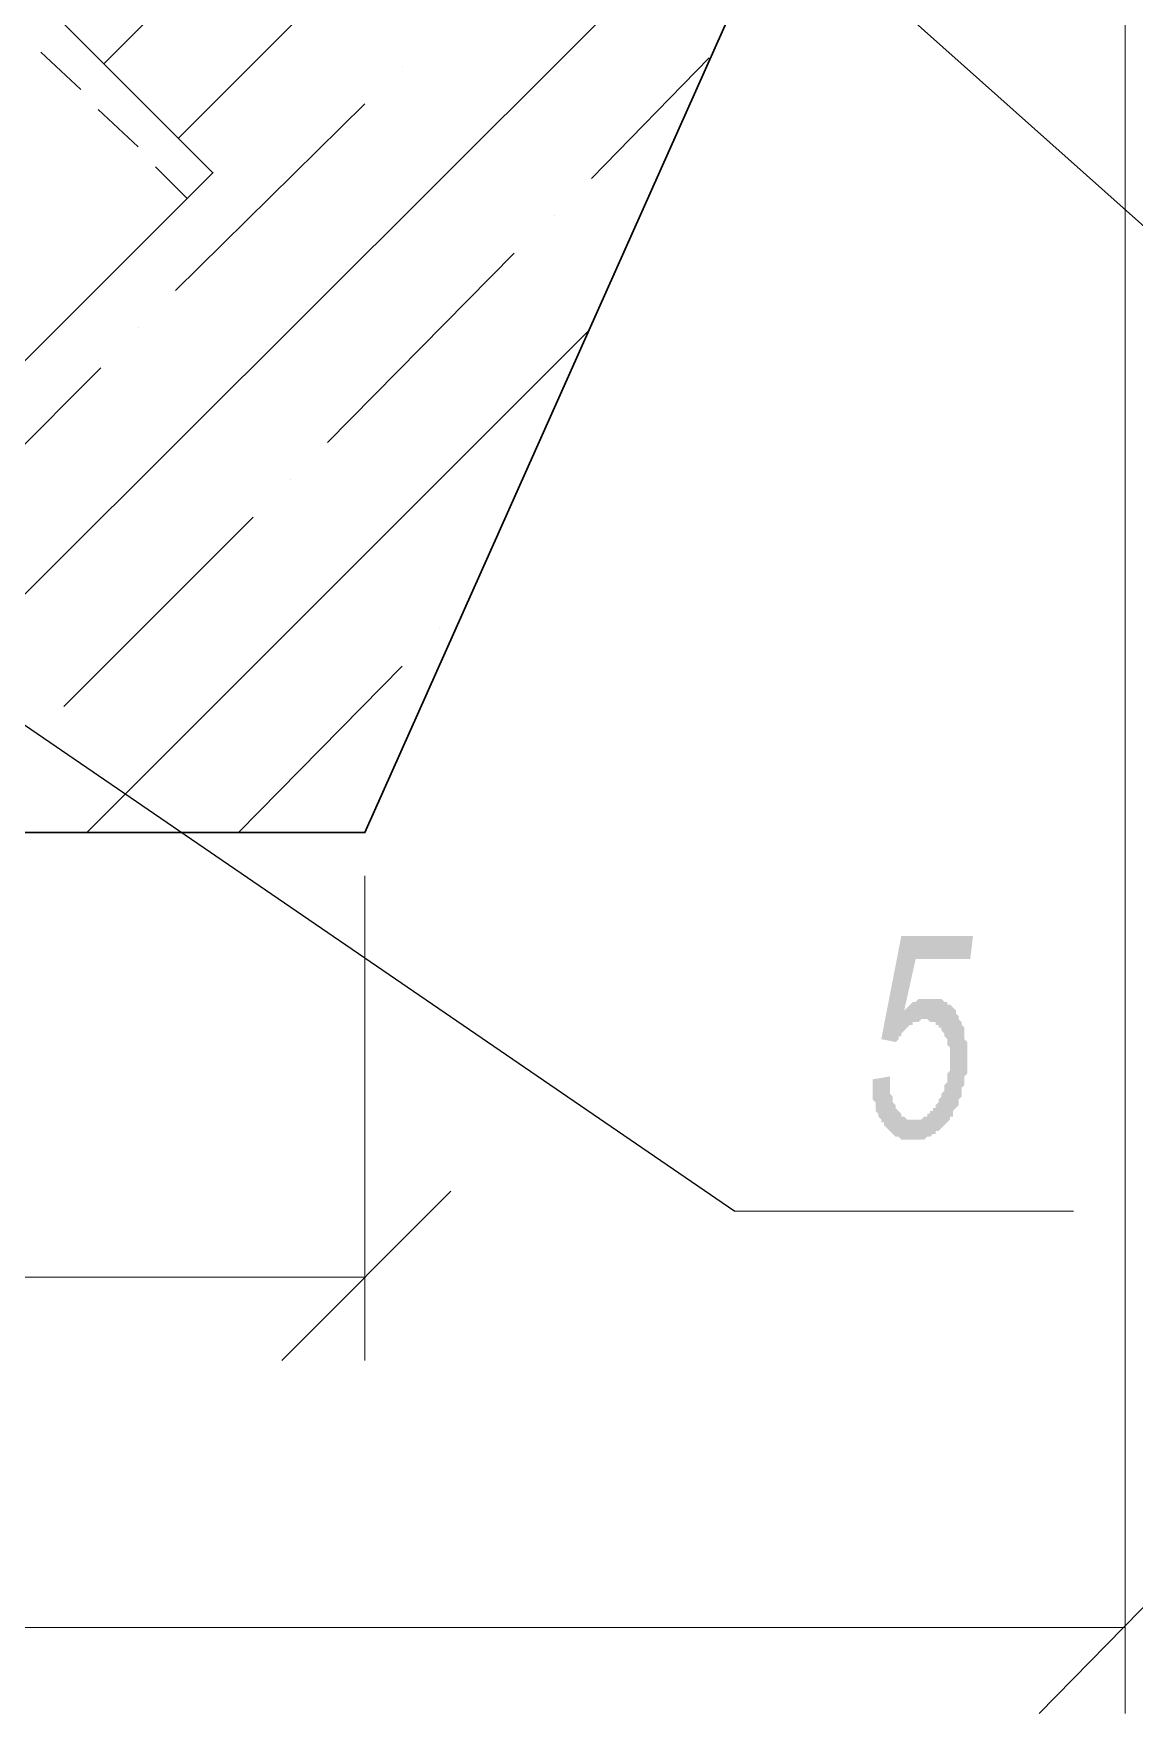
# Model space of a CAD drawing. Header units: millimetres. Extents: x 1372 to 666090, y 1285 to 31551.
# Drawn here: x 612973 to 614573, y 19311 to 21753 of the extents above; entities that cross this region are included whole.
import ezdxf

# ---------------------------------------------------------------- set-up
doc = ezdxf.new("R2010")
doc.units = ezdxf.units.MM
for name, color, linetype in [('PDF _0', 7, 'Continuous'), ('PDF _Аннотация - Текст_Ном._пера__1', 7, 'Continuous'), ('PDF _Конструктив - Стены Несущие_Ном._пера__21', 7, 'Continuous'), ('PDF _размеры', 7, 'Continuous')]:
    doc.layers.add(name, color=color, linetype=linetype)

msp = doc.modelspace()

# ---------------------------------------------------------------- hatches: boundary and pattern name
at = {"layer": 'PDF _Аннотация - Текст_Ном._пера__1', "transparency": 33554559}
msp.add_hatch(color=256, dxfattribs=at).paths.add_polyline_path([(614192.7, 20233), (614217.8, 20237.2), (614217.8, 20233), (614217.8, 20228.8), (614217.8, 20228.8), (614217.8, 20224.6), (614217.8, 20220.5), (614217.8, 20216.3), (614217.8, 20212.1), (614221.9, 20208), (614221.9, 20203.8), (614221.9, 20199.6), (614221.9, 20199.6), (614226.1, 20195.4), (614226.1, 20191.3), (614230.3, 20187.1), (614230.3, 20187.1), (614234.4, 20182.9), (614234.4, 20178.8), (614238.6, 20178.8), (614238.6, 20178.8), (614242.8, 20174.6), (614247, 20174.6), (614247, 20174.6), (614251.1, 20174.6), (614251.1, 20174.6), (614255.3, 20174.6), (614259.5, 20174.6), (614259.5, 20174.6), (614263.6, 20174.6), (614267.8, 20178.8), (614267.8, 20178.8), (614272, 20178.8), (614272, 20182.9), (614276.2, 20182.9), (614276.2, 20187.1), (614280.3, 20187.1), (614280.3, 20191.3), (614284.5, 20191.3), (614284.5, 20195.4), (614288.7, 20199.6), (614288.7, 20199.6), (614288.7, 20203.8), (614292.8, 20208), (614292.8, 20212.1), (614297, 20216.3), (614297, 20220.5), (614297, 20220.5), (614297, 20224.6), (614301.2, 20228.8), (614301.2, 20233), (614301.2, 20237.2), (614301.2, 20241.3), (614301.2, 20241.3), (614305.4, 20245.5), (614305.4, 20249.7), (614305.4, 20253.8), (614305.4, 20258), (614305.4, 20262.2), (614305.4, 20262.2), (614305.4, 20270.5), (614305.4, 20274.7), (614305.4, 20278.9), (614301.2, 20283), (614301.2, 20283), (614301.2, 20287.2), (614301.2, 20291.4), (614297, 20295.6), (614297, 20299.7), (614297, 20299.7), (614292.8, 20303.9), (614292.8, 20308.1), (614288.7, 20308.1), (614288.7, 20312.2), (614284.5, 20312.2), (614284.5, 20316.4), (614280.3, 20316.4), (614276.2, 20316.4), (614276.2, 20316.4), (614272, 20320.6), (614267.8, 20320.6), (614267.8, 20320.6), (614263.6, 20320.6), (614259.5, 20316.4), (614259.5, 20316.4), (614255.3, 20316.4), (614251.1, 20316.4), (614251.1, 20312.2), (614247, 20312.2), (614247, 20312.2), (614242.8, 20308.1), (614242.8, 20308.1), (614238.6, 20303.9), (614238.6, 20303.9), (614234.4, 20299.7), (614234.4, 20295.6), (614230.3, 20295.6), (614230.3, 20291.4), (614226.1, 20287.2), (614205.2, 20291.4), (614234.4, 20441.5), (614338.7, 20441.5), (614334.6, 20408.2), (614255.3, 20408.2), (614238.6, 20333.1), (614242.8, 20337.3), (614242.8, 20337.3), (614247, 20341.4), (614247, 20341.4), (614251.1, 20345.6), (614255.3, 20345.6), (614255.3, 20345.6), (614255.3, 20345.6), (614259.5, 20349.8), (614263.6, 20349.8), (614263.6, 20349.8), (614267.8, 20349.8), (614272, 20349.8), (614272, 20349.8), (614276.2, 20349.8), (614280.3, 20349.8), (614280.3, 20349.8), (614284.5, 20349.8), (614288.7, 20349.8), (614288.7, 20349.8), (614292.8, 20349.8), (614297, 20345.6), (614297, 20345.6), (614301.2, 20345.6), (614301.2, 20341.4), (614305.4, 20341.4), (614309.5, 20337.3), (614309.5, 20337.3), (614313.7, 20333.1), (614313.7, 20328.9), (614313.7, 20328.9), (614317.9, 20324.8), (614317.9, 20324.8), (614317.9, 20320.6), (614322, 20316.4), (614322, 20312.2), (614322, 20312.2), (614326.2, 20308.1), (614326.2, 20303.9), (614326.2, 20299.7), (614326.2, 20295.6), (614326.2, 20291.4), (614330.4, 20287.2), (614330.4, 20283), (614330.4, 20278.9), (614330.4, 20274.7), (614330.4, 20270.5), (614330.4, 20266.4), (614330.4, 20262.2), (614330.4, 20258), (614330.4, 20253.8), (614330.4, 20249.7), (614330.4, 20245.5), (614330.4, 20241.3), (614326.2, 20237.2), (614326.2, 20233), (614326.2, 20228.8), (614326.2, 20224.6), (614326.2, 20224.6), (614322, 20220.5), (614322, 20216.3), (614322, 20212.1), (614322, 20208), (614317.9, 20203.8), (614317.9, 20199.6), (614317.9, 20195.4), (614313.7, 20191.3), (614313.7, 20191.3), (614309.5, 20187.1), (614309.5, 20182.9), (614309.5, 20178.8), (614305.4, 20178.8), (614305.4, 20174.6), (614301.2, 20170.4), (614301.2, 20170.4), (614297, 20166.2), (614297, 20166.2), (614292.8, 20162.1), (614288.7, 20157.9), (614288.7, 20157.9), (614284.5, 20157.9), (614284.5, 20153.7), (614280.3, 20153.7), (614276.2, 20149.6), (614276.2, 20149.6), (614272, 20149.6), (614267.8, 20145.4), (614267.8, 20145.4), (614263.6, 20145.4), (614259.5, 20145.4), (614259.5, 20145.4), (614255.3, 20145.4), (614251.1, 20145.4), (614251.1, 20145.4), (614247, 20145.4), (614242.8, 20145.4), (614242.8, 20145.4), (614238.6, 20145.4), (614234.4, 20145.4), (614234.4, 20145.4), (614230.3, 20149.6), (614226.1, 20149.6), (614226.1, 20149.6), (614221.9, 20153.7), (614221.9, 20153.7), (614217.8, 20157.9), (614217.8, 20157.9), (614213.6, 20162.1), (614213.6, 20162.1), (614209.4, 20166.2), (614209.4, 20170.4), (614205.2, 20170.4), (614205.2, 20174.6), (614201.1, 20178.8), (614201.1, 20182.9), (614201.1, 20182.9), (614196.9, 20187.1), (614196.9, 20191.3), (614196.9, 20195.4), (614196.9, 20199.6), (614192.7, 20203.8), (614192.7, 20208), (614192.7, 20212.1), (614192.7, 20216.3), (614192.7, 20220.5), (614192.7, 20224.6), (614192.7, 20228.8), (614192.7, 20228.8), (614192.7, 20233), (614192.7, 20233)])

# ---------------------------------------------------------------- linework, layer by layer
at = {"layer": 'PDF _0', "lineweight": 30}
msp.add_lwpolyline([(609449.9, 23069.5), (611477.2, 20591.7), (613454.4, 20591.7), (614559.8, 23069.5)], dxfattribs=at)
at = {"layer": 'PDF _0', "lineweight": 25}
for points in [[(611477.2, 20591.7), (613454.4, 20591.7), (614559.8, 23069.5)], [(613183.2, 21601.2), (614484.7, 22902.7)], [(613788.1, 22185.2), (615010.3, 21096.5), (617158.6, 21096.5)], [(612611.8, 20591.7), (614134.3, 22110.1)], [(613074.8, 21709.7), (613237.5, 21872.3)], [(613783.9, 21542.8), (613955, 21718)], [(613508.6, 21705.5), (613508.6, 21705.5)], [(613179.1, 21380.1), (613454.4, 21651.3)], [(613729.7, 21488.6), (613729.7, 21488.6)], [(613400.2, 21159), (613671.3, 21434.3)], [(613124.8, 21325.9), (613124.8, 21325.9)], [(613049.8, 20591.7), (613779.8, 21321.7)], [(612799.5, 20996.3), (613070.6, 21267.5)], [(613345.9, 21104.8), (613345.9, 21104.8)], [(613016.4, 20775.3), (613291.7, 21050.6)], [(612645.1, 20963), (613992.5, 20041.1)], [(613562.8, 20887.9), (613562.8, 20887.9)], [(613270.8, 20591.7), (613508.6, 20833.7)]]:
    msp.add_lwpolyline(points, dxfattribs=at)
at = {"layer": 'PDF _0', "lineweight": 9}
for points in [[(614559.8, 23069.5), (614559.8, 19311.1)], [(613454.4, 20529.1), (613454.4, 19824.2)], [(613333.4, 19824.2), (613579.5, 20070.3)], [(611477.2, 19945.2), (613454.4, 19945.2)], [(614434.7, 19311.1), (614680.8, 19561.4)], [(609449.9, 19436.2), (614559.8, 19436.2)]]:
    msp.add_lwpolyline(points, dxfattribs=at)
at = {"layer": 'PDF _Конструктив - Стены Несущие_Ном._пера__21', "lineweight": 30}
for points in [[(609516.6, 24058.1), (612603.4, 20921.3), (613233.3, 21551.1), (610726.3, 24058.1)], [(613041.4, 21672.1), (612983, 21726.3)], [(613124.8, 21588.7), (613066.5, 21642.9)], [(613195.8, 21513.6), (613149.9, 21559.5)]]:
    msp.add_lwpolyline(points, dxfattribs=at)
at = {"layer": 'PDF _размеры', "lineweight": 9}
msp.add_lwpolyline([(613992.5, 20041.1), (614484.7, 20041.1)], dxfattribs=at)

doc.saveas('drawing.dxf')
